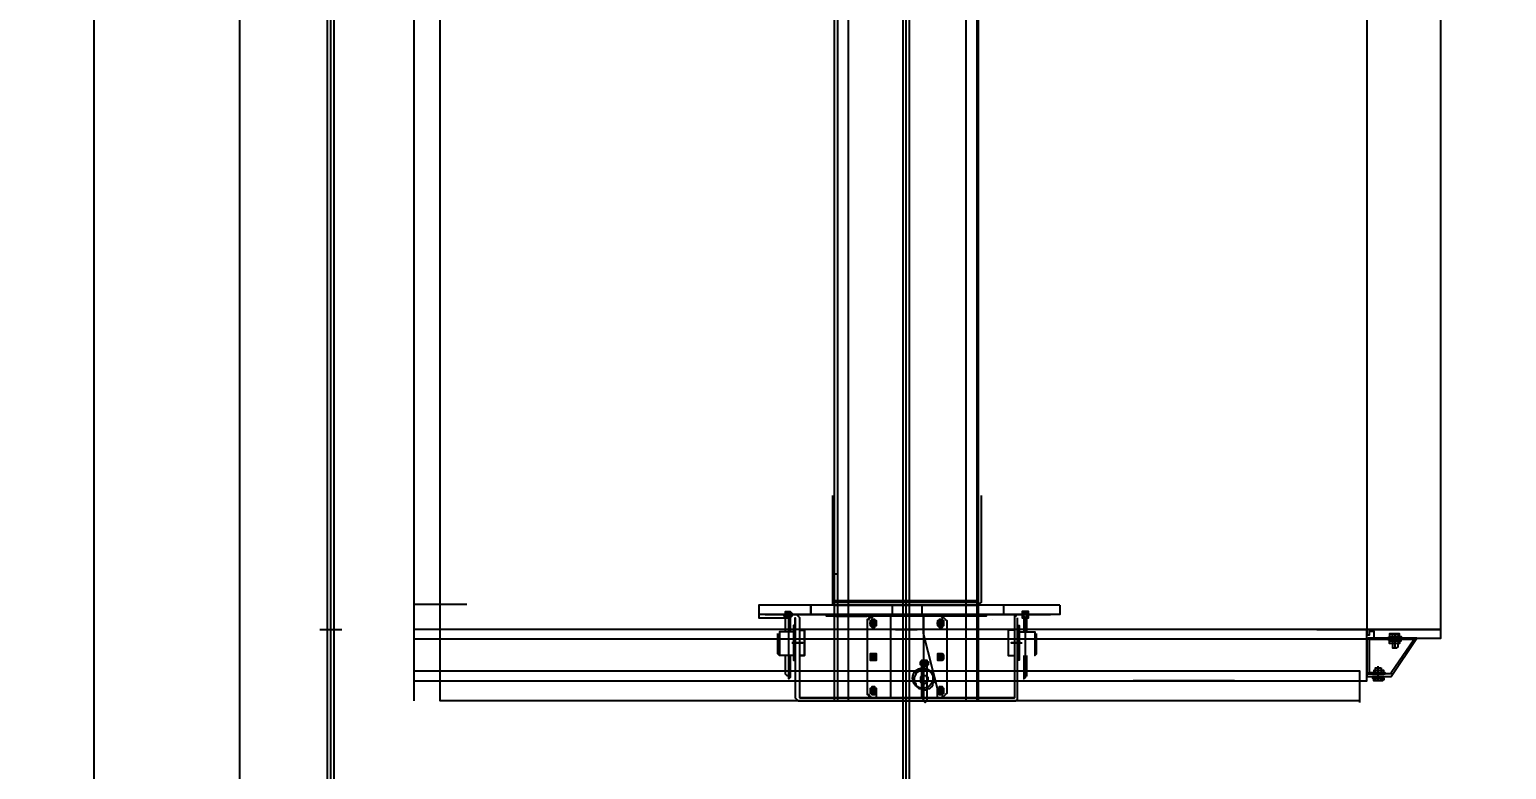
# Model space of a CAD drawing. Header units: millimetres. Extents: x -665 to 20454, y -27797 to 160.
# Drawn here: x 1362 to 3390, y -24586 to -23571 of the extents above; entities that cross this region are included whole.
import ezdxf

# ---------------------------------------------------------------- set-up
doc = ezdxf.new("R2010")
doc.units = ezdxf.units.MM
for name, color, linetype in [('$2$PDF_0', 7, 'Continuous'), ('AA_Architecture', 7, 'Continuous'), ('AA_Rail', 7, 'Continuous')]:
    doc.layers.add(name, color=color, linetype=linetype)
doc.layers.add('AA_Datum', color=7, linetype='Continuous', plot=False)
doc.styles.add('Century Gothic$001H0', font='cent.shx')
doc.dimstyles.new('Copy of ISO-25', dxfattribs={"dimtxt": 250, "dimasz": 80, "dimexe": 1.25, "dimexo": 0.625, "dimtad": 1, "dimtxsty": 'Century Gothic$001H0', "dimblk": 'ARCHTICK', "dimcen": 2.5, "dimadec": 0, "dimazin": 0, "dimtfac": 1, "dimtmove": 0, "dimatfit": 3, "dimfxl": 1, "dimarcsym": 0})

# ---------------------------------------------------------------- blocks, each defined once
blk = doc.blocks.new('_ArchTick')
at = {"color": 0, "linetype": 'ByBlock', "const_width": 0.15}
blk.add_lwpolyline([(-0.5, -0.5), (0.5, 0.5)], dxfattribs=at)
blk = doc.blocks.new('*D82')
at = {"color": 0, "lineweight": -2, "transparency": 16777216}
for p, q in [((3650, -8194.2), (249.4, -8194.2)), ((250.6, -25494.2), (250.6, -8194.2)), ((3650, -25494.2), (249.4, -25494.2))]:
    blk.add_line(p, q, dxfattribs=at)
at = {"layer": 'Defpoints', "color": 0, "transparency": 16777216}
for p in [(250.6, -8194.2), (3650.6, -8194.2), (3650.6, -25494.2)]:
    blk.add_point(p, dxfattribs=at)
at = {"color": 0, "lineweight": -2, "transparency": 16777216, "xscale": 80, "yscale": 80, "zscale": 80}
for p, rotation in [((250.6, -8194.2), 90), ((250.6, -25494.2), 270)]:
    blk.add_blockref('_ArchTick', p, dxfattribs=dict(at, rotation=rotation))
at = {"color": 0, "transparency": 16777216, "insert": (125, -16844.2), "char_height": 250, "attachment_point": 5, "rotation": 90, "style": 'Century Gothic$001H0'}
blk.add_mtext('SHAFT TOTAL HEIGHT 17300', dxfattribs=at)

msp = doc.modelspace()

# ---------------------------------------------------------------- linework, layer by layer
at = {"layer": '$2$PDF_0', "lineweight": 25}
for points in [[(3188.024, -24491.868), (1925.625, -24491.868), (1925.625, -22094.249), (3205.625, -22094.249), (3205.625, -22506.779), (3266.251, -22506.779), (3266.251, -22476.931), (3268.207, -22476.931), (3268.207, -22506.779), (3268.207, -22508.535), (3266.251, -22508.535), (3205.625, -22508.535), (3203.669, -22506.779), (3203.669, -22094.249)], [(1925.625, -24491.868), (1925.625, -22194.249)], [(2664.603, -24492.098), (2664.603, -22640.666), (2466.688, -22640.666), (2466.688, -24492.098)], [(2470.991, -22640.666), (2470.991, -24492.098)], [(2486.049, -22640.666), (2486.049, -24492.098)], [(2647.393, -22640.666), (2647.393, -24492.098)], [(2662.452, -22640.666), (2662.452, -24492.098)], [(2464.537, -24210.285), (2464.537, -24354.418), (2464.537, -24356.569), (2464.537, -24358.721), (2466.688, -24358.721), (2466.688, -24360.872), (2468.839, -24360.872), (2662.452, -24360.872), (2664.603, -24360.872), (2666.754, -24358.721), (2668.905, -24356.569), (2668.905, -24354.418), (2668.905, -24210.285)], [(2466.688, -24212.436), (2466.688, -24356.569), (2664.603, -24356.569), (2664.603, -24212.436)], [(2466.688, -24317.847), (2470.991, -24317.847)], [(2662.452, -24317.847), (2664.603, -24317.847)], [(2776.468, -24360.872), (2363.428, -24360.872), (2363.428, -24378.082), (2402.151, -24378.082)], [(2776.468, -24360.872), (2776.468, -24373.779), (2720.535, -24373.779), (2718.384, -24373.779), (2716.233, -24373.779), (2716.233, -24375.931), (2714.082, -24375.931), (2714.082, -24378.082), (2714.082, -24487.795), (2419.361, -24487.795), (2714.082, -24487.795)], [(2466.688, -24354.418), (2664.603, -24354.418)], [(2546.284, -24360.872), (2546.284, -24373.779), (2546.284, -24375.931)], [(2587.158, -24360.872), (2587.158, -24373.779), (2587.158, -24375.931), (2587.158, -24373.779)], [(2699.023, -24360.872), (2699.023, -24373.779)], [(2402.151, -24373.779), (2363.428, -24373.779)], [(2400, -24397.443), (2400, -24380.233), (2400, -24378.082), (2400, -24375.931), (2397.848, -24375.931), (2397.848, -24373.779), (2400, -24371.628), (2400, -24369.477), (2402.151, -24369.477), (2404.302, -24369.477), (2406.453, -24369.477), (2408.605, -24371.628), (2408.605, -24373.779), (2408.605, -24375.931), (2406.453, -24378.082), (2406.453, -24380.233), (2406.453, -24397.443)], [(2404.302, -24397.443), (2404.302, -24380.233), (2404.302, -24378.082), (2404.302, -24375.931), (2406.453, -24375.931), (2406.453, -24373.779), (2406.453, -24371.628), (2404.302, -24371.628), (2402.151, -24371.628), (2402.151, -24373.779), (2400, -24373.779), (2402.151, -24373.779), (2402.151, -24375.931), (2402.151, -24378.082), (2404.302, -24378.082), (2404.302, -24380.233)], [(2404.302, -24438.317), (2404.302, -24386.687)], [(2408.605, -24375.931), (2408.605, -24375.931)], [(2419.361, -24487.795), (2419.361, -24378.082), (2417.21, -24375.931), (2417.21, -24373.779), (2415.058, -24373.779), (2412.907, -24373.779), (2415.058, -24373.779), (2417.21, -24375.931), (2419.361, -24378.082)], [(2412.907, -24436.165), (2412.907, -24378.082), (2412.907, -24485.644), (2412.907, -24487.795), (2415.058, -24489.947), (2417.21, -24492.098), (2419.361, -24492.098), (2714.082, -24492.098), (2716.233, -24492.098), (2718.384, -24489.947), (2718.384, -24487.795), (2718.384, -24485.644), (2718.384, -24378.082)], [(2468.839, -24375.931), (2511.864, -24375.931)], [(2520.469, -24380.233), (2520.469, -24390.989), (2520.469, -24382.384), (2520.469, -24384.536), (2522.621, -24384.536), (2522.621, -24386.687), (2520.469, -24386.687), (2520.469, -24388.838), (2518.318, -24388.838), (2518.318, -24386.687), (2516.167, -24386.687), (2516.167, -24384.536), (2518.318, -24384.536), (2518.318, -24382.384), (2520.469, -24382.384)], [(2516.167, -24386.687), (2524.772, -24384.536), (2516.167, -24386.687)], [(2520.469, -24382.384), (2520.469, -24382.384)], [(2520.469, -24388.838), (2520.469, -24388.838)], [(2544.133, -24375.931), (2544.133, -24487.795)], [(2608.67, -24487.795), (2608.67, -24474.888), (2589.309, -24399.594), (2589.309, -24375.931), (2589.309, -24487.795), (2589.309, -24489.947), (2587.158, -24487.795), (2587.158, -24461.98), (2587.158, -24446.922), (2587.158, -24444.77), (2587.158, -24442.619), (2585.007, -24442.619), (2585.007, -24440.468), (2585.007, -24438.317), (2587.158, -24436.165), (2589.309, -24436.165), (2591.46, -24436.165), (2593.612, -24436.165), (2593.612, -24438.317), (2595.763, -24438.317), (2595.763, -24440.468), (2595.763, -24442.619), (2593.612, -24442.619), (2593.612, -24444.77), (2593.612, -24446.922), (2593.612, -24461.98), (2593.612, -24492.098), (2591.46, -24494.249), (2589.309, -24492.098), (2589.309, -24461.98), (2589.309, -24446.922)], [(2608.67, -24386.687), (2617.275, -24384.536), (2608.67, -24386.687)], [(2608.67, -24384.536), (2608.67, -24384.536)], [(2612.973, -24382.384), (2612.973, -24382.384)], [(2612.973, -24388.838), (2612.973, -24388.838)], [(2664.603, -24375.931), (2621.578, -24375.931)], [(2683.964, -24380.233), (2683.964, -24380.233)], [(2731.291, -24397.443), (2731.291, -24380.233), (2731.291, -24378.082), (2733.443, -24378.082), (2733.443, -24375.931), (2733.443, -24373.779), (2733.443, -24371.628), (2733.443, -24369.477), (2731.291, -24369.477), (2729.14, -24369.477), (2726.989, -24369.477), (2724.838, -24369.477), (2724.838, -24371.628), (2724.838, -24373.779), (2724.838, -24375.931), (2724.838, -24378.082), (2726.989, -24378.082), (2726.989, -24380.233), (2726.989, -24397.443)], [(2729.14, -24397.443), (2729.14, -24380.233), (2729.14, -24378.082), (2726.989, -24375.931), (2726.989, -24373.779), (2726.989, -24371.628), (2729.14, -24371.628), (2731.291, -24371.628), (2731.291, -24373.779), (2731.291, -24375.931), (2729.14, -24378.082), (2729.14, -24380.233)], [(2729.14, -24438.317), (2729.14, -24386.687)], [(1889.439, -24464.487), (3197.802, -24464.487), (3197.802, -24394.249), (1889.439, -24394.249)], [(3197.802, -24407.344), (1889.439, -24407.344)], [(2410.756, -24397.443), (2391.395, -24397.443), (2391.395, -24429.712), (2389.243, -24427.56), (2389.243, -24399.594)], [(2714.082, -24395.292), (2705.477, -24395.292), (2705.477, -24429.712), (2714.082, -24429.712)], [(2720.535, -24397.443), (2742.048, -24397.443), (2742.048, -24429.712), (2744.199, -24427.56), (2744.199, -24399.594)], [(3129.354, -24394.249), (3197.802, -24394.249), (3135.221, -24394.249)], [(3266.251, -24406.154), (3299.498, -24406.154), (3299.498, -24394.249), (3297.542, -24394.249), (3197.802, -24394.249), (3242.783, -24394.249)], [(3211.492, -24394.249), (3197.802, -24394.249), (3197.802, -24400.202), (3197.802, -24401.392), (3199.758, -24401.392), (3201.714, -24401.392), (3201.714, -24400.202), (3201.714, -24396.63), (3203.669, -24396.63), (3207.581, -24396.63), (3207.581, -24404.963), (3207.581, -24406.154), (3209.536, -24406.154), (3231.049, -24406.154)], [(3201.714, -24406.154), (3201.714, -24406.154)], [(3203.669, -24396.63), (3203.669, -24396.63)], [(3234.96, -24394.249), (3225.182, -24394.249)], [(3234.96, -24408.535), (3233.004, -24409.725), (3233.004, -24413.297), (3231.049, -24413.297), (3229.093, -24413.297), (3229.093, -24409.725), (3242.783, -24409.725), (3242.783, -24413.297), (3240.827, -24413.297), (3236.916, -24413.297), (3234.96, -24413.297), (3233.004, -24413.297), (3233.004, -24418.059), (3233.004, -24419.249), (3238.872, -24419.249), (3240.827, -24418.059), (3240.827, -24413.297)], [(3240.827, -24400.202), (3231.049, -24400.202)], [(3240.827, -24409.725), (3240.827, -24413.297), (3231.049, -24413.297)], [(3234.96, -24404.963), (3233.004, -24403.773), (3233.004, -24401.392)], [(3236.916, -24420.44), (3236.916, -24399.011)], [(3236.916, -24400.202), (3236.916, -24400.202)], [(3236.916, -24403.773), (3236.916, -24400.202), (3236.916, -24403.773)], [(3238.872, -24404.963), (3236.916, -24403.773)], [(3238.872, -24408.535), (3236.916, -24409.725)], [(3240.827, -24401.392), (3240.827, -24403.773)], [(3240.827, -24406.154), (3246.694, -24406.154)], [(2410.756, -24429.712), (2391.395, -24429.712)], [(2404.302, -24455.527), (2402.151, -24457.678), (2400, -24455.527), (2400, -24429.712)], [(2406.453, -24429.712), (2406.453, -24459.829), (2404.302, -24461.98), (2404.302, -24459.829), (2404.302, -24429.712)], [(2408.605, -24412.502), (2423.663, -24412.502), (2408.605, -24412.502)], [(2520.469, -24427.56), (2520.469, -24436.165), (2520.469, -24427.56)], [(2520.469, -24429.712), (2520.469, -24429.712)], [(2612.973, -24427.56), (2612.973, -24436.165), (2612.973, -24427.56)], [(2612.973, -24427.56), (2612.973, -24436.165), (2612.973, -24427.56)], [(2612.973, -24429.712), (2612.973, -24429.712)], [(2722.686, -24412.502), (2709.779, -24412.502), (2724.838, -24412.502)], [(2726.989, -24429.712), (2726.989, -24459.829), (2726.989, -24461.98), (2729.14, -24459.829), (2729.14, -24429.712)], [(2729.14, -24455.527), (2731.291, -24457.678), (2731.291, -24455.527), (2731.291, -24429.712)], [(3229.093, -24413.297), (3229.093, -24413.297)], [(3240.827, -24413.297), (3240.827, -24413.297)], [(2516.167, -24431.863), (2516.167, -24431.863)], [(2520.469, -24436.165), (2520.469, -24436.165)], [(2522.621, -24431.863), (2522.621, -24431.863)], [(2524.772, -24431.863), (2524.772, -24431.863)], [(2591.46, -24442.619), (2591.46, -24442.619)], [(2608.67, -24431.863), (2608.67, -24431.863)], [(2612.973, -24436.165), (2612.973, -24436.165)], [(2615.124, -24431.863), (2615.124, -24431.863)], [(2617.275, -24431.863), (2617.275, -24431.863)], [(3219.315, -24450.202), (3207.581, -24450.202)], [(3209.536, -24453.773), (3209.536, -24450.202)], [(3213.448, -24465.678), (3213.448, -24444.249)], [(3217.359, -24450.202), (3217.359, -24453.773)], [(3188.024, -24494.249), (3188.024, -24451.392), (1889.439, -24451.392)], [(3016.067, -24464.487), (2877.213, -24464.487)], [(3209.536, -24460.916), (3209.536, -24463.297), (3209.536, -24464.487), (3207.581, -24464.487), (3207.581, -24463.297), (3207.581, -24460.916), (3221.27, -24460.916), (3221.27, -24463.297), (3219.315, -24463.297), (3219.315, -24464.487), (3217.359, -24464.487), (3217.359, -24463.297), (3215.403, -24464.487), (3211.492, -24464.487), (3209.536, -24463.297)], [(3207.581, -24463.297), (3207.581, -24463.297)], [(3219.315, -24464.487), (3207.581, -24464.487)], [(3211.492, -24459.725), (3211.492, -24460.916)], [(3215.403, -24459.725), (3215.403, -24460.916)], [(3217.359, -24463.297), (3217.359, -24460.916)], [(3217.359, -24463.297), (3217.359, -24463.297)], [(2516.167, -24479.19), (2524.772, -24477.039), (2516.167, -24479.19)], [(2520.469, -24472.737), (2520.469, -24483.493), (2520.469, -24472.737)], [(2520.469, -24474.888), (2520.469, -24474.888)], [(2520.469, -24481.342), (2520.469, -24481.342)], [(2524.772, -24487.795), (2524.772, -24474.888)], [(2608.67, -24479.19), (2617.275, -24477.039), (2608.67, -24479.19)], [(2608.67, -24477.039), (2608.67, -24477.039)], [(2612.973, -24472.737), (2612.973, -24483.493), (2612.973, -24472.737)], [(2612.973, -24472.737), (2612.973, -24483.493), (2612.973, -24472.737)], [(2612.973, -24474.888), (2612.973, -24474.888)], [(2612.973, -24481.342), (2612.973, -24481.342)]]:
    msp.add_lwpolyline(points, dxfattribs=at)
for points in [[(3197.802, -22508.535), (3197.802, -24394.249), (3299.498, -24394.249), (3299.498, -22508.535)], [(2434.42, -24373.779), (2434.42, -24360.872)], [(2372.033, -24373.779), (2763.56, -24373.779)], [(2412.907, -24388.838), (2410.756, -24388.838), (2410.756, -24436.165), (2412.907, -24436.165)], [(2412.907, -24388.838), (2410.756, -24388.838), (2410.756, -24436.165), (2412.907, -24436.165)], [(2675.359, -24373.779), (2675.359, -24375.931), (2455.932, -24375.931), (2455.932, -24373.779)], [(2520.469, -24375.931), (2518.318, -24378.082), (2516.167, -24378.082), (2514.016, -24378.082), (2514.016, -24380.233), (2511.864, -24380.233), (2511.864, -24382.384), (2511.864, -24384.536), (2511.864, -24386.687), (2511.864, -24479.19), (2511.864, -24481.342), (2511.864, -24483.493), (2514.016, -24483.493), (2514.016, -24485.644), (2516.167, -24485.644), (2518.318, -24487.795), (2520.469, -24487.795), (2612.973, -24487.795), (2615.124, -24487.795), (2615.124, -24485.644), (2617.275, -24485.644), (2619.427, -24483.493), (2621.578, -24481.342), (2621.578, -24479.19), (2621.578, -24386.687), (2621.578, -24384.536), (2621.578, -24382.384), (2619.427, -24380.233), (2617.275, -24378.082), (2615.124, -24378.082), (2612.973, -24375.931)], [(2524.772, -24386.687), (2524.772, -24384.536), (2524.772, -24382.384), (2522.621, -24382.384), (2522.621, -24380.233), (2520.469, -24380.233), (2518.318, -24380.233), (2518.318, -24382.384), (2516.167, -24382.384), (2516.167, -24384.536), (2516.167, -24386.687), (2516.167, -24388.838), (2518.318, -24390.989), (2520.469, -24390.989), (2522.621, -24390.989), (2522.621, -24388.838), (2524.772, -24388.838)], [(2617.275, -24386.687), (2617.275, -24384.536), (2617.275, -24382.384), (2615.124, -24382.384), (2615.124, -24380.233), (2612.973, -24380.233), (2610.822, -24380.233), (2610.822, -24382.384), (2608.67, -24382.384), (2608.67, -24384.536), (2608.67, -24386.687), (2608.67, -24388.838), (2610.822, -24390.989), (2612.973, -24390.989), (2615.124, -24390.989), (2615.124, -24388.838), (2617.275, -24388.838)], [(2612.973, -24382.384), (2612.973, -24384.536), (2615.124, -24384.536), (2615.124, -24386.687), (2612.973, -24386.687), (2612.973, -24388.838), (2610.822, -24388.838), (2610.822, -24386.687), (2608.67, -24386.687), (2608.67, -24384.536), (2610.822, -24384.536), (2610.822, -24382.384), (2612.973, -24382.384), (2612.973, -24390.989), (2612.973, -24380.233), (2612.973, -24390.989), (2612.973, -24382.384), (2612.973, -24384.536), (2615.124, -24384.536), (2615.124, -24386.687), (2612.973, -24386.687), (2612.973, -24388.838), (2610.822, -24388.838), (2610.822, -24386.687), (2608.67, -24386.687), (2608.67, -24384.536), (2610.822, -24384.536), (2610.822, -24382.384)], [(2617.275, -24386.687), (2608.67, -24384.536), (2617.275, -24386.687), (2617.275, -24384.536), (2617.275, -24382.384), (2615.124, -24382.384), (2615.124, -24380.233), (2612.973, -24380.233), (2610.822, -24380.233), (2610.822, -24382.384), (2608.67, -24382.384), (2608.67, -24384.536), (2608.67, -24386.687), (2608.67, -24388.838), (2610.822, -24390.989), (2612.973, -24390.989), (2615.124, -24390.989), (2615.124, -24388.838), (2617.275, -24388.838)], [(2718.384, -24388.838), (2720.535, -24388.838), (2720.535, -24436.165), (2718.384, -24436.165)], [(2419.361, -24429.712), (2425.815, -24429.712), (2425.815, -24395.292), (2419.361, -24395.292), (2425.815, -24395.292), (2425.815, -24429.712)], [(3223.226, -24454.963), (3223.226, -24453.773), (3201.714, -24453.773), (3201.714, -24407.344), (3260.384, -24407.344), (3262.34, -24407.344), (3262.34, -24408.535), (3231.049, -24453.773), (3231.049, -24454.963), (3197.802, -24454.963), (3197.802, -24458.535), (3231.049, -24458.535), (3266.251, -24406.154), (3201.714, -24406.154), (3199.758, -24406.154), (3199.758, -24407.344), (3197.802, -24407.344), (3197.802, -24452.582), (3197.802, -24453.773), (3199.758, -24453.773), (3199.758, -24454.963), (3201.714, -24454.963)], [(3229.093, -24404.963), (3229.093, -24403.773), (3244.739, -24403.773), (3244.739, -24404.963), (3244.739, -24406.154), (3227.137, -24406.154), (3227.137, -24404.963), (3244.739, -24404.963)], [(3244.739, -24408.535), (3227.137, -24408.535), (3227.137, -24407.344), (3244.739, -24407.344), (3244.739, -24408.535), (3229.093, -24408.535), (3229.093, -24409.725), (3244.739, -24409.725)], [(3242.783, -24403.773), (3242.783, -24401.392), (3242.783, -24400.202), (3240.827, -24400.202), (3240.827, -24401.392), (3236.916, -24400.202), (3234.96, -24400.202), (3233.004, -24401.392), (3231.049, -24400.202), (3229.093, -24400.202), (3229.093, -24401.392), (3229.093, -24403.773)], [(2516.167, -24431.863), (2524.772, -24431.863), (2524.772, -24429.712), (2524.772, -24427.56), (2522.621, -24427.56), (2520.469, -24427.56), (2518.318, -24427.56), (2516.167, -24427.56), (2516.167, -24429.712), (2516.167, -24431.863), (2516.167, -24434.014), (2516.167, -24436.165), (2518.318, -24436.165), (2520.469, -24436.165), (2522.621, -24436.165), (2524.772, -24436.165), (2524.772, -24434.014), (2524.772, -24431.863)], [(2520.469, -24436.165), (2520.469, -24434.014), (2518.318, -24434.014), (2518.318, -24431.863), (2516.167, -24431.863), (2518.318, -24431.863), (2518.318, -24429.712), (2520.469, -24429.712), (2520.469, -24427.56), (2520.469, -24429.712), (2522.621, -24429.712), (2522.621, -24431.863), (2522.621, -24434.014), (2520.469, -24434.014)], [(2608.67, -24431.863), (2617.275, -24431.863), (2617.275, -24429.712), (2615.124, -24427.56), (2612.973, -24427.56), (2610.822, -24427.56), (2608.67, -24427.56), (2608.67, -24429.712), (2608.67, -24431.863), (2608.67, -24434.014), (2608.67, -24436.165), (2610.822, -24436.165), (2612.973, -24436.165), (2615.124, -24436.165), (2617.275, -24434.014), (2617.275, -24431.863)], [(2612.973, -24436.165), (2612.973, -24434.014), (2610.822, -24434.014), (2610.822, -24431.863), (2608.67, -24431.863), (2610.822, -24431.863), (2610.822, -24429.712), (2612.973, -24429.712), (2612.973, -24427.56), (2612.973, -24429.712), (2615.124, -24429.712), (2615.124, -24431.863), (2615.124, -24434.014), (2612.973, -24434.014)], [(2617.275, -24431.863), (2608.67, -24431.863), (2617.275, -24431.863), (2617.275, -24429.712), (2615.124, -24427.56), (2612.973, -24427.56), (2610.822, -24427.56), (2608.67, -24427.56), (2608.67, -24429.712), (2608.67, -24431.863), (2608.67, -24434.014), (2608.67, -24436.165), (2610.822, -24436.165), (2612.973, -24436.165), (2615.124, -24436.165), (2617.275, -24434.014)], [(2608.67, -24431.863), (2610.822, -24431.863), (2610.822, -24429.712), (2612.973, -24429.712), (2612.973, -24427.56), (2612.973, -24429.712), (2615.124, -24429.712), (2615.124, -24431.863), (2615.124, -24434.014), (2612.973, -24434.014), (2612.973, -24436.165), (2610.822, -24434.014), (2610.822, -24431.863)], [(2604.368, -24461.98), (2604.368, -24459.829), (2602.217, -24457.678), (2602.217, -24455.527), (2600.065, -24453.375), (2597.914, -24451.224), (2595.763, -24451.224), (2593.612, -24449.073), (2591.46, -24449.073), (2587.158, -24449.073), (2585.007, -24449.073), (2582.856, -24451.224), (2580.704, -24453.375), (2578.553, -24453.375), (2578.553, -24455.527), (2576.402, -24459.829), (2576.402, -24461.98), (2576.402, -24464.132), (2576.402, -24466.283), (2578.553, -24468.434), (2578.553, -24470.585), (2580.704, -24472.737), (2582.856, -24474.888), (2585.007, -24474.888), (2587.158, -24477.039), (2591.46, -24477.039), (2593.612, -24477.039), (2595.763, -24474.888), (2597.914, -24474.888), (2600.065, -24472.737), (2602.217, -24470.585), (2602.217, -24468.434), (2604.368, -24466.283)], [(2587.158, -24442.619), (2587.158, -24440.468), (2587.158, -24438.317), (2589.309, -24438.317), (2591.46, -24438.317), (2591.46, -24440.468), (2593.612, -24440.468), (2591.46, -24440.468), (2591.46, -24442.619), (2591.46, -24444.77), (2589.309, -24444.77), (2589.309, -24446.922), (2589.309, -24444.77), (2589.309, -24442.619)], [(3221.27, -24453.773), (3221.27, -24450.202), (3219.315, -24450.202), (3217.359, -24450.202), (3215.403, -24450.202), (3211.492, -24450.202), (3209.536, -24450.202), (3207.581, -24450.202), (3207.581, -24453.773)], [(3217.359, -24446.63), (3217.359, -24450.202), (3209.536, -24450.202), (3209.536, -24446.63)], [(2595.763, -24461.98), (2595.763, -24459.829), (2593.612, -24459.829), (2593.612, -24457.678), (2591.46, -24457.678), (2589.309, -24457.678), (2587.158, -24457.678), (2585.007, -24459.829), (2585.007, -24461.98), (2585.007, -24464.132), (2585.007, -24466.283), (2587.158, -24466.283), (2587.158, -24468.434), (2589.309, -24468.434), (2591.46, -24468.434), (2593.612, -24466.283), (2595.763, -24464.132)], [(3205.625, -24459.725), (3221.27, -24459.725), (3205.625, -24459.725), (3205.625, -24460.916), (3221.27, -24460.916), (3221.27, -24459.725), (3221.27, -24458.535), (3205.625, -24458.535)], [(2524.772, -24479.19), (2524.772, -24477.039), (2524.772, -24474.888), (2522.621, -24474.888), (2522.621, -24472.737), (2520.469, -24472.737), (2518.318, -24472.737), (2518.318, -24474.888), (2516.167, -24474.888), (2516.167, -24477.039), (2516.167, -24479.19), (2516.167, -24481.342), (2518.318, -24481.342), (2518.318, -24483.493), (2520.469, -24483.493), (2522.621, -24483.493), (2522.621, -24481.342), (2524.772, -24481.342)], [(2520.469, -24481.342), (2520.469, -24479.19), (2522.621, -24479.19), (2522.621, -24477.039), (2520.469, -24477.039), (2520.469, -24474.888), (2518.318, -24474.888), (2518.318, -24477.039), (2516.167, -24477.039), (2516.167, -24479.19), (2518.318, -24479.19), (2518.318, -24481.342)], [(2617.275, -24479.19), (2617.275, -24477.039), (2617.275, -24474.888), (2615.124, -24474.888), (2615.124, -24472.737), (2612.973, -24472.737), (2610.822, -24472.737), (2610.822, -24474.888), (2608.67, -24474.888), (2608.67, -24477.039), (2608.67, -24479.19), (2608.67, -24481.342), (2610.822, -24481.342), (2610.822, -24483.493), (2612.973, -24483.493), (2615.124, -24483.493), (2615.124, -24481.342), (2617.275, -24481.342)], [(2617.275, -24479.19), (2608.67, -24477.039), (2617.275, -24479.19), (2617.275, -24477.039), (2617.275, -24474.888), (2615.124, -24474.888), (2615.124, -24472.737), (2612.973, -24472.737), (2610.822, -24472.737), (2610.822, -24474.888), (2608.67, -24474.888), (2608.67, -24477.039), (2608.67, -24479.19), (2608.67, -24481.342), (2610.822, -24481.342), (2610.822, -24483.493), (2612.973, -24483.493), (2615.124, -24483.493), (2615.124, -24481.342), (2617.275, -24481.342)], [(2612.973, -24481.342), (2612.973, -24479.19), (2615.124, -24479.19), (2615.124, -24477.039), (2612.973, -24477.039), (2612.973, -24474.888), (2610.822, -24474.888), (2610.822, -24477.039), (2608.67, -24477.039), (2608.67, -24479.19), (2610.822, -24479.19), (2610.822, -24481.342)], [(2608.67, -24479.19), (2610.822, -24479.19), (2610.822, -24481.342), (2612.973, -24481.342), (2612.973, -24479.19), (2615.124, -24479.19), (2615.124, -24477.039), (2612.973, -24477.039), (2612.973, -24474.888), (2610.822, -24474.888), (2610.822, -24477.039), (2608.67, -24477.039)]]:
    msp.add_lwpolyline(points, close=True, dxfattribs=at)
msp.add_circle((2588.234, -24460.904), 13.983, dxfattribs=at)
for p, q in [((1889.439, -22094.249), (1889.439, -24491.868)), ((3197.802, -22508.535), (3197.802, -24394.249)), ((1962.242, -24359.903), (1889.439, -24359.903))]:
    msp.add_line(p, q)
at = {"layer": 'AA_Architecture'}
for p, q in [((1450.625, -24394.249), (1450.625, -21394.249)), ((1650.625, -24394.249), (1650.625, -21394.249)), ((1450.625, -25494.249), (1450.625, -24394.249)), ((1650.625, -25494.249), (1650.625, -24394.249))]:
    msp.add_line(p, q, dxfattribs=at)
at = {"layer": 'AA_Datum'}
for p, q in [((1775.625, -25494.249), (1775.625, -8194.249)), ((2565.625, -25494.249), (2565.625, -8194.249)), ((1760.625, -24394.249), (1790.625, -24394.249)), ((2550.625, -24394.249), (2580.625, -24394.249))]:
    msp.add_line(p, q, dxfattribs=at)
at = {"layer": 'AA_Rail'}
for p, q in [((1770.975, -25494.249), (1770.975, -8194.249)), ((1780.275, -25494.249), (1780.275, -8194.249)), ((2561.125, -25494.249), (2561.125, -8194.249)), ((2570.125, -25494.249), (2570.125, -8194.249))]:
    msp.add_line(p, q, dxfattribs=at)

# ---------------------------------------------------------------- dimensions: what is measured, and where the dimension line sits
dim = msp.add_linear_dim(base=(250.625, -8194.249), p1=(3650.625, -25494.249), p2=(3650.625, -8194.249), angle=90, text='SHAFT TOTAL HEIGHT <>', dimstyle='Copy of ISO-25')
dim.commit()
dim.dimension.update_dxf_attribs({"geometry": '*D82', "text_midpoint": (125, -16844.249)})

doc.saveas('drawing.dxf')
